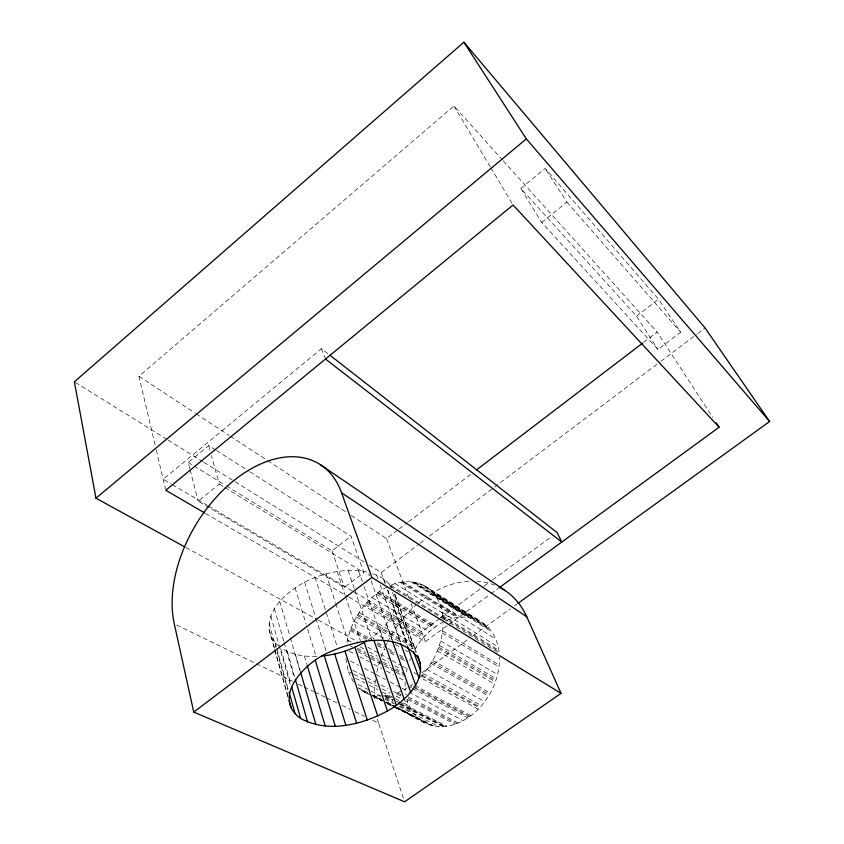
<?xml version="1.0" encoding="UTF-8"?>
<svg xmlns="http://www.w3.org/2000/svg" width="844" height="844" viewBox="0 0 844 844"><rect width="100%" height="100%" fill="white"/><g stroke="black" fill="none" stroke-linecap="round" stroke-linejoin="round"><path stroke-width="0.63" stroke-dasharray="4.22 3.17" d="M432.613 592.509C439.059 599.398 442.288 609.136 442.836 618.483L499.152 653.098C498.393 643.983 494.964 634.604 488.581 627.957L432.613 592.509C422.063 579.912 403.4 579.3 389.379 585.81L446.107 620.667C460.054 614.559 478.158 615.814 488.581 627.957M395.076 707.694C411.366 713.982 426.505 728.805 445.147 726.378C454.125 725.629 462.544 721.631 469.791 716.461C488.349 702.873 499.954 680.032 499.49 656.959M478.305 709.245L420.112 677.405C433.732 662.983 442.783 643.75 443.026 623.705M387.048 586.907C365.61 598.143 350.904 620.256 346.673 643.856M368.512 639.678C383.714 629.983 400.119 612.122 394.201 592.72M287.92 696.933L269.299 630.489C267.01 608.176 287.213 591.982 304.61 582.117C324.022 572.411 346.61 567.622 368.089 572.253L369.398 575.914M406.27 671.982L407.188 668.596M409.678 660.63L410.574 658.478M443.849 621.69C431.506 627.883 421.198 638.043 414.636 650.154L411.218 648.213M155.085 444.946L138.933 376.287L453.945 105.964L502.328 159.79M327.746 353.52L321.522 348.656L163.166 479.276L171.11 483.96M189.847 468.694L188.244 462.438L208.732 445.569L215.399 449.81M520.843 188.423L545.14 168.41L658.52 299.198L680.633 332.241L657.919 349.479L541.721 222.499L520.843 188.423L636.524 316.152L657.919 349.479M249.845 471.764L350.988 536.214L363.859 572.633L344.405 587.392L198.182 501.241L219.282 484.108L211.454 455.507M541.721 222.499L566.883 202.096L545.14 168.41M226.445 485.912L332.061 550.794L350.988 536.214M636.524 316.152L658.52 299.198M351.304 515.505L386.52 538.577L398.02 529.81M399.064 529.009L407.42 522.636M408.464 521.835L471.163 473.99M643.582 342.4L657.17 332.04L712.695 417.39M368.944 564.995L381.214 572.622L419.067 544.021M420.122 543.23L425.376 539.263M429.585 536.077L659.839 362.108M660.894 361.316L696.648 334.308M697.693 333.507L705.056 327.947M439.661 618.663L421.673 631.85L353.647 591.697M440.716 617.882L483.032 586.865M484.097 586.095L491.503 580.661M492.558 579.891L551.807 536.457M349.068 597.141L425.355 641.63L447.563 625.415M448.628 624.644L489.868 594.545M490.923 593.775L498.329 588.374M421.831 672.826L468.768 638.908M473.041 635.817L510.377 608.83M514.65 605.749L516.781 604.209M407.146 687.807L404.36 689.664L407.821 691.489M412.505 684.231L410.511 685.729L469.116 717.062M400.573 695.952L395.941 693.536L402.272 690.624M383.26 696.015L389.917 695.118M316.669 656.358C304.61 656.854 291.929 654.965 281.653 648.287M381.288 696.142L372.531 695.308L381.889 700.066M372.932 573.846C380.465 576.188 387.744 580.746 391.838 587.635M367.878 692.639L358.5 687.871L364.597 692.238L368.1 693.652M424.374 722.548L418.297 718.265L397.197 707.536M176.639 625.003L292.383 681.245M298.291 684.115L303.017 686.404M304.199 686.984L313.641 691.574M314.823 692.143L325.457 697.313M326.639 697.882L337.262 703.052M341.989 705.341L350.26 709.361M354.986 711.661L364.429 716.25M372.7 720.27L378.608 723.139L403.77 799.3M373.618 695.382L381.804 699.549M386.489 701.923L395.847 706.681M397.018 707.283L433.278 725.713M372.573 695.023L381.952 699.792M386.647 702.166L396.026 706.934M387.744 703.041L395.931 707.198M397.102 707.799L432.212 725.629M360.979 689.643L368.016 693.209M372.7 695.593L384.421 701.554L372.774 695.667M385.592 702.145L394.971 706.903M420.766 720.006L396.152 707.504L431.295 725.386M385.645 702.208L395.013 706.956M361.939 690.592L371.117 695.192M372.288 695.794L381.868 700.71M387.533 703.527L394.77 707.251M395.741 707.683L422.696 721.367M364.597 692.238L369.292 694.612M373.976 696.996L382.184 701.153M386.868 703.527L393.905 707.093M385.149 699.243L394.486 704.012M399.159 706.396L438.869 726.652M384.727 696.11L392.893 700.298M399.887 703.885L444.176 726.6M385.592 697.207L392.587 700.794M399.581 704.381L442.731 726.484M358.162 684.516L369.872 690.497M371.043 691.099L380.422 695.889M385.107 698.283L393.315 702.472M400.341 706.069L413.233 712.652L418.297 718.265M387.501 695.751L392.165 698.146M399.149 701.744L446.877 726.294M385.729 695.867L395.045 700.647M396.216 701.248L399.708 703.041M400.879 703.643L445.147 726.378M355.482 678.186L364.84 683.007M369.524 685.412L377.711 689.643M382.395 692.048L394.085 698.083M395.256 698.684L398.769 700.488M403.443 702.904L409.298 705.922L413.233 712.652M345.85 658.542L348.192 671.307L352.866 673.734M354.037 674.335L366.887 680.992M368.058 681.604L377.405 686.446M382.079 688.862L390.255 693.103M396.1 696.131L403.115 699.76M404.287 700.372L407.789 702.187L409.298 705.922M352.908 670.273L365.747 676.962M366.918 677.574L375.084 681.825M380.918 684.874L387.923 688.525M393.758 691.563L400.763 695.213M407.536 699.571L455.064 724.31M408.39 696.912L458.155 722.949M397.703 692.861L401.174 694.675M408.127 698.304L456.773 723.688M350.503 661L358.647 665.304M364.471 668.374L374.936 673.902M376.097 674.525L385.402 679.431M390.055 681.889L400.531 687.427M401.691 688.039L405.183 689.875L405.985 694.665M408.981 692.101L463.208 720.734M409.002 686.562L411.302 687.797M412.452 688.409L467.671 717.843M349.458 651.22L355.25 654.322M359.882 656.811L369.155 661.78M373.786 664.27L381.899 668.617M386.541 671.096L393.494 674.831M399.286 677.932L405.078 681.045L405.183 689.875M413.507 686.33L469.791 716.461M414.794 685.465L471.036 715.659M358.141 651.747L369.704 657.982M370.864 658.615L383.587 665.483M384.748 666.106L395.15 671.729M396.311 672.351L403.253 676.097M357.434 648.139L365.515 652.528M370.136 655.039L378.217 659.428M382.838 661.939L389.77 665.694M395.551 668.828L404.793 673.839M350.133 645.734L352.444 646.989M357.075 649.49L366.317 654.49M370.938 657.001L382.501 663.257M383.661 663.88L394.064 669.514M395.214 670.136L405.616 675.77M347.433 639.91L352.053 642.421M360.124 646.831L364.735 649.342M369.356 651.853L377.426 656.263M382.047 658.774L388.968 662.551M394.739 665.694L399.349 668.205M421.378 675.917L479.519 707.831M185.849 547.482L317.217 619.528M318.367 620.161L357.55 641.651M367.921 647.337L379.452 653.657M380.602 654.29L390.972 659.976M392.122 660.609L401.343 665.663M402.493 666.296L408.253 669.45M414.014 672.615L417.474 674.504M422.19 675.189L480.289 707.145M423.35 673.607L481.375 705.658M350.165 630.468L366.243 639.383M377.722 645.744L384.611 649.574M390.35 652.75L396.089 655.936M400.689 658.489L407.578 662.308M351.199 628.052L371.845 639.552M377.574 642.748L386.742 647.854M387.892 648.498L394.77 652.328M399.36 654.881L402.799 656.801M350.598 629.297L368.955 639.499M376.983 643.972L383.872 647.791M389.611 650.988L395.34 654.174M399.929 656.727L407.968 661.19M426.937 669.408L484.783 701.691M430.873 663.373L488.486 695.962M354.1 621.279L386.077 639.33M395.224 644.489L399.792 647.074M405.5 650.291L407.789 651.589M431.864 662.012L489.436 694.675M356.527 617.069L400.963 642.368M432.761 660.462L490.269 693.219M358.035 614.443L416.05 647.664M357.328 615.403L415.385 648.572M359.111 612.575L417.063 645.882M437.414 650.882L494.595 684.104M438.236 648.435L495.344 681.773M205.609 513.479L347.928 596.476M438.827 647.179L495.892 680.57M365.083 604.589L422.728 638.296M367.646 601.909L425.186 635.764M439.27 645.354L496.283 678.829M366.433 603.038L424.015 636.83M172.239 484.625L207.392 505.366M208.521 506.041L352.507 591.022M440.747 640.944L497.633 674.63M371.845 597.531L429.195 631.629M376.055 594.134L433.246 628.442M378.059 592.53L435.166 626.923M377.331 592.952L434.47 627.324M442.309 632.873L498.962 666.918M379.23 591.581L436.295 626.037M442.678 630.974L499.279 665.093M219.282 484.108L223.765 486.851M224.894 487.537L363.859 572.633M442.857 617.017L499.152 651.695M390.856 585.367L447.542 620.277M188.244 462.438L192.738 465.202M193.856 465.888L225.327 485.216M442.509 615.55L498.772 650.281M442.14 612.153L498.34 647.021M395.087 583.647L451.645 618.705M75.485 382.49L166.975 439.397M168.093 440.083L202.687 461.594M203.805 462.29L233.925 481.027M235.043 481.724L364.481 562.22M401.807 582.086L458.197 617.323M400.51 582.466L456.942 617.671M439.735 603.871L495.808 639.003M403.137 581.896L459.495 617.175M434.185 594.429L490.164 629.824M415.09 582.508L471.216 617.998M413.824 582.065L469.96 617.544M436.021 596.645L492.01 631.998M412.79 582.075L468.947 617.523M410.975 581.727L467.175 617.154M425.176 586.158L481.164 621.701M423.878 585.578L479.877 621.121M431.115 590.694L487.072 626.174M418.402 583.151L474.465 618.673M433.499 593.258L489.467 628.685M216.507 450.517L248.737 471.057M138.933 376.287L195.048 413.075M196.146 413.792L229.167 435.43M230.264 436.158L266.577 459.959M267.675 460.676L346.905 512.614M269.299 630.489L271.335 636.977L275.123 642.738L278.71 645.998M503.214 160.771L657.17 332.04M566.883 202.096L680.633 332.241M453.945 105.964L490.216 166.722M490.892 167.85L512.382 203.858M353.478 682.121L348.192 671.307M321.522 348.656L325.046 357.888M386.52 538.577L409.182 598.712M411.039 603.618L425.355 641.63M394.95 594.45L416.197 652.096M395.266 595.906L416.008 652.19M389.242 583.826L390.603 587.519M392.407 592.435L413.201 649.015M395.604 602.721L412.642 649.131M383.682 578.942L385.476 583.869M387.734 590.04L408 645.576M381.214 572.622L385.275 583.742M387.523 589.914L407.81 645.502M394.18 609.801L407.072 645.175M376.561 575.038L377.901 578.752M380.138 584.945L400.721 641.915M391.057 616.943L400.299 642.548M371.138 580.809L392.471 640.659M386.352 623.959L392.101 640.1M380.19 630.668L383.239 639.362M358.5 570.702L362.361 581.738M364.081 586.643L382.564 639.383M372.763 636.882L373.618 639.372M348.066 570.438L354.406 588.912M354.828 590.146L371.75 639.404M332.061 550.794L344.405 587.392M337.115 571.494L345.006 594.988M345.418 596.223L360.377 640.744M325.984 573.836L335.353 602.394M335.754 603.629L348.382 642.115M315.034 577.423L337.368 647.179M304.61 582.117L315.54 617.101M315.93 618.357L326.47 652.096M295.052 587.783L306.129 624.117M307.659 629.128L316.067 656.685M406.892 699.233L407.789 702.187M304.389 656.02L306.994 664.766M295.368 654.343L300.137 670.663M279.702 601.244L289.988 636.439M290.347 637.695L299.905 670.379M287.329 651.526L294.588 676.73M274.363 608.619L283.763 641.313M284.122 642.569L294.25 677.774M280.873 648.899L290.937 684.315M270.808 616.099L290.431 685.244M275.123 642.738L276.547 647.812M276.906 649.089L288.353 689.696M269.109 623.463L275.83 647.327M277.243 652.349L287.846 690.023M271.335 636.977L274.49 648.234M274.838 649.479L288.163 697.007M208.732 445.569L210.093 450.538M190.164 469.95L198.182 501.241M156.288 450.031L165.466 489.024M378.608 723.139A97.482 73.481 -61.1 0 1 377.226 718.487M374.388 698.632A97.482 73.481 -61.1 0 1 375.506 679.547M376.814 672.309A97.482 73.481 -61.1 0 1 379.663 661.506M381.245 656.769A97.482 73.481 -61.1 0 1 384.495 648.582M385.529 646.282A97.482 73.481 -61.1 0 1 387.164 642.875M387.734 641.746A97.482 73.481 -61.1 0 1 416.482 604.515M418.307 602.943A97.482 73.481 -61.1 0 1 469.106 581.157M476.617 581.168A97.482 73.481 -61.1 0 1 494.468 585.019"/><path stroke-width="1.27" d="M418.455 658.225C397.281 629.983 354.163 640.343 326.86 653.34C304.969 662.983 271.24 697.45 300.643 718.455C327.82 733.362 361.601 724.848 387.438 711.007C406.027 700.625 428.826 678.903 417.548 655.767M517.847 603.439L769.633 421.483L705.056 327.947L463.883 42.2L74.367 381.804L95.973 498.192L184.699 546.849M95.973 498.192L526.329 138.891L463.883 42.2M476.385 470.002L642.537 343.202M193.751 712.093L371.824 577.454L561.049 693.335L404.592 801.8L193.751 712.093L174.275 623.853A115.755 74.019 -58.9 0 1 235.328 479.403A115.755 74.019 -58.9 0 1 341.546 492.769L526.751 616.785L561.049 693.335M499.384 587.593L719.099 427.233L716.261 422.855M321.764 656.02C337.505 654.564 352.95 649.384 366.391 641.071M204.47 512.814L165.751 490.248L513.057 204.987L719.099 427.233M320.815 464.97L505.187 590.61M325.489 359.038L561.777 542.059L557.093 532.585L329.825 355.134M526.329 138.891L769.633 421.483M417.358 655.862L420.512 664.418M413.539 651.579L420.713 671.117M407.525 646.399L419.078 678.112M400.742 643.761L415.691 685.212M341.546 492.769L371.824 577.454M392.534 641.334L410.669 692.228M383.682 640.596L404.16 698.98M374.05 640.617L396.342 705.289M364.27 642.463L387.438 711.007M354.923 647.264L377.69 715.976M344.985 651.157L367.319 720.069M334.688 654.047L356.622 723.202M324.318 655.851L345.85 725.27M315.255 660.251L335.29 726.209M307.364 666.011L325.225 725.998M300.506 671.908L315.92 724.616M295.316 679.251L307.649 722.084M291.655 686.837L300.643 718.455M289.07 692.238L295.147 713.813M289.218 700.752L291.328 708.264M498.888 586.97A97.482 73.481 -61.1 0 1 526.751 616.785"/></g></svg>
